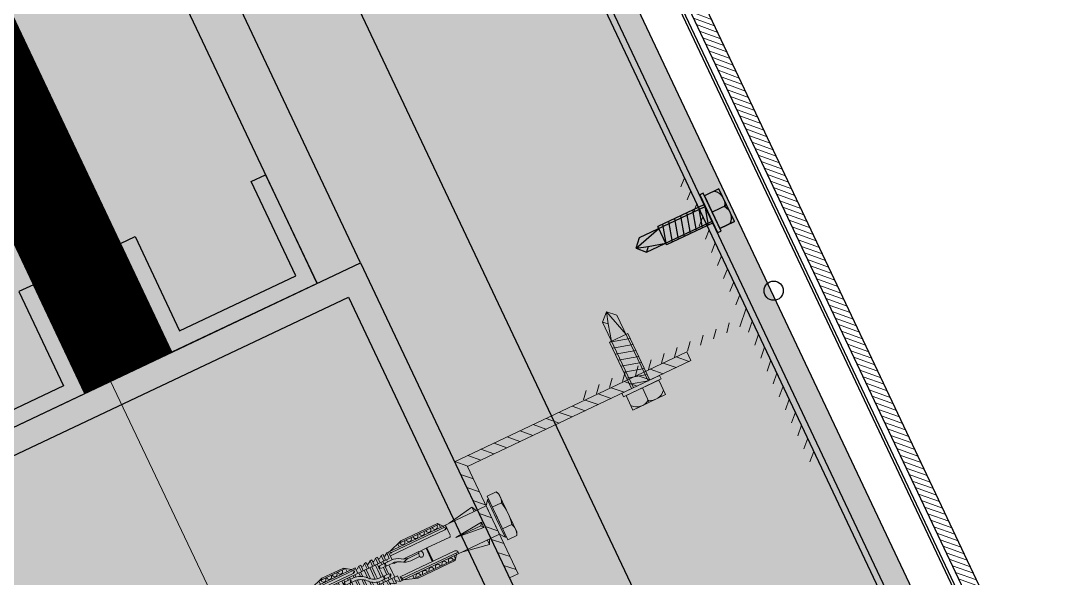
# Model space of a CAD drawing. Header units: metres. Extents: x 678805 to 1359287, y 2747329 to 5497370.
# Drawn here: x 679666.1059 to 679666.4306, y 2748567.9583 to 2748568.1318 of the extents above; entities that cross this region are included whole.
import ezdxf

# ---------------------------------------------------------------- set-up
doc = ezdxf.new("R2010")
doc.units = ezdxf.units.M
for name, color, linetype in [('00_XREF_MON_HSC_PAVEMENT', 7, 'Continuous'), ('00_XREF_TWQ_BUILDINGS', 7, 'Continuous'), ('XREF_MON_BUILDINGS$0$00-Modulos DEFINIDOS', 7, 'Continuous'), ('XREF_MON_BUILDINGS$0$00-Modulos ROOFS', 2, 'Continuous'), ('XREF_MON_BUILDINGS$0$02-L-01_Structure', 2, 'Continuous'), ('XREF_MON_BUILDINGS$0$02-L-01_Structure t2', 7, 'Continuous'), ('XREF_MON_BUILDINGS$0$02-L-01_Struture aux', 4, 'Continuous'), ('XREF_MON_BUILDINGS$0$02-L-Insulation', 252, 'Continuous'), ('XREF_MON_BUILDINGS$0$02-L-INT Panel', 5, 'Continuous'), ('XREF_MON_BUILDINGS$0$02-L-panel', 5, 'Continuous')]:
    doc.layers.add(name, color=color, linetype=linetype)
doc.layers.add('XREF_MON_BUILDINGS$0$0-WIPEOUTS', color=7, linetype='Continuous', true_color=0xffffff)
doc.layers.add('XREF_MON_BUILDINGS$0$00-AUX STRUCTURE', color=3, linetype='Continuous', plot=False)
for name, color, linetype, lineweight in [('XREF_MON_BUILDINGS$0$02-H-251', 251, 'Continuous', 0), ('XREF_MON_BUILDINGS$0$02-H-254', 254, 'Continuous', 0), ('XREF_MON_BUILDINGS$0$02-L-01_Structure L', 7, 'Continuous', 5), ('XREF_MON_BUILDINGS$0$02-L-01_Structure T', 8, 'Continuous', 5)]:
    doc.layers.add(name, color=color, linetype=linetype, lineweight=lineweight)
doc.layers.add('XREF_MON_BUILDINGS$0$02-KH-01 Water_Toilets', color=7, linetype='Continuous', lineweight=30, true_color=0x3877ff)
doc.layers.add('XREF_MON_HSC_PAVEMENT$0$02-L-Joints-Paviment_07_Precast Concrete Blocks 60X40', color=7, linetype='Continuous', lineweight=5, true_color=0x999999)
doc.layers.get('XREF_MON_BUILDINGS$0$02-KH-01 Water_Toilets').off()
doc.linetypes.add('XREF_MON_BUILDINGS$0$BATTING', pattern='A,0.0001,-0.1,[134,ltypeshp.shx,S=0.1,R=0,X=-0.1,Y=0],-0.2,[134,ltypeshp.shx,S=0.1,R=180,X=0.1,Y=0],-0.1', length=0.4001)

# ---------------------------------------------------------------- blocks, each defined once
blk = doc.blocks.new('XREF_MON_BUILDINGS$0$modulo kiosco')
at = {"layer": 'XREF_MON_BUILDINGS$0$0-WIPEOUTS', "true_color": 0xfcfcfc}
h = blk.add_hatch(color=7, dxfattribs=at)
h.dxf.hatch_style = 1
h.paths.add_polyline_path([(119.6986085139215, -61.62058441969566), (119.6986085125245, -56.82058442011476), (124.4986085132696, -56.82058442058042), (124.4986085123383, -61.62058442132547)])
at = {"layer": 'XREF_MON_BUILDINGS$0$00-Modulos ROOFS', "lineweight": 0}
blk.add_lwpolyline([(119.6986085139215, -61.62058441969566), (119.6986085125245, -56.82058442011476), (124.4986085132696, -56.82058442058042), (124.4986085123383, -61.62058442132547)], close=True, dxfattribs=at)
at = {"layer": 'XREF_MON_BUILDINGS$0$00-Modulos ROOFS'}
blk.add_lwpolyline([(124.4986085137352, -57.12058442062698), (124.4986085132696, -56.82058442058042), (124.1986085125245, -56.82058442151174), (119.9986085128039, -56.82058442034759), (119.6986085125245, -56.82058442011476), (119.6986085125245, -57.12058442085981), (119.6986085134558, -61.32058442058042), (119.6986085139215, -61.62058441969566), (119.9986085128039, -61.62058442062698), (124.1986085125245, -61.62058442109264), (124.4986085123383, -61.62058442132547), (124.4986085128039, -61.32058442081325)], close=True, dxfattribs=at)
blk = doc.blocks.new('XREF_MON_BUILDINGS$0$PILAR STRUCTURE')
at = {"layer": 'XREF_MON_BUILDINGS$0$02-L-01_Structure', "linetype": 'Continuous'}
h = blk.add_hatch(dxfattribs=at)
h.set_pattern_fill('ANGLE', color=252)
h.set_pattern_definition([(0, (-144.6596111481284, 18.56842418532225), (0, 6.985), [5.08, -1.905]), (90, (-144.6596111481284, 18.56842418532225), (-6.985, 4.277078946022131e-16), [5.08, -1.905])])
h.paths.add_polyline_path([(-0.0800000000000125, -0.08000000000000185), (0.07999999999998408, -0.08000000000000185), (0.07999999999998408, 0.0799999999999983), (-0.0800000000000125, 0.0799999999999983)])
h.paths.add_polyline_path([(-0.07200000000000273, -0.07200000000000273), (0.0719999999999743, -0.07200000000000273), (0.0719999999999743, 0.07199999999999918), (-0.07200000000000273, 0.07199999999999918)], flags=16)
h = blk.add_hatch(color=252, dxfattribs=at)
h.dxf.hatch_style = 1
h.paths.add_polyline_path([(-0.07200000000000273, -0.07200000000000273), (0.0719999999999743, -0.07200000000000273), (0.0719999999999743, 0.07199999999999918), (-0.07200000000000273, 0.07199999999999918)], flags=16)
h.paths.add_polyline_path([(-0.0800000000000125, -0.08000000000000185), (0.07999999999998408, -0.08000000000000185), (0.07999999999998408, 0.0799999999999983), (-0.0800000000000125, 0.0799999999999983)])
for points in [[(-0.0800000000000125, -0.08000000000000185), (0.07999999999998408, -0.08000000000000185), (0.07999999999998408, 0.0799999999999983), (-0.0800000000000125, 0.0799999999999983)], [(-0.07200000000000273, -0.07200000000000273), (0.0719999999999743, -0.07200000000000273), (0.0719999999999743, 0.07199999999999918), (-0.07200000000000273, 0.07199999999999918)]]:
    blk.add_lwpolyline(points, close=True, dxfattribs=at)
blk = doc.blocks.new('XREF_MON_BUILDINGS$0$ULMA_Escuadra40x80_Seccion')
at = {"layer": 'XREF_MON_BUILDINGS$0$02-H-251', "ltscale": 125}
h = blk.add_hatch(dxfattribs=at)
h.set_pattern_fill('ANSI31', color=256, scale=0.001, angle=360, style=0)
h.set_pattern_definition([(45, (0, 0), (-0.002245064030267288, 0.002245064030267289), [])])
h.paths.add_polyline_path([(0, 0.0799999999994725), (0.002999999989697244, 0.0799999999994725), (0.002999999989697244, 0.002999999999701686), (0.03999999999359716, 0.002999999999701686), (0.03999999999359716, 0), (0, 0)])
at = {"layer": 'XREF_MON_BUILDINGS$0$02-L-01_Structure L', "linetype": 'Continuous'}
blk.add_lwpolyline([(0, 0.0799999999994725), (0.002999999989697244, 0.0799999999994725), (0.002999999989697244, 0.002999999999701686), (0.03999999999359716, 0.002999999999701686), (0.03999999999359716, 0), (0, 0)], close=True, dxfattribs=at)
blk = doc.blocks.new('XREF_MON_BUILDINGS$0$ULMA_Autotaladrante')
at = {"layer": 'XREF_MON_BUILDINGS$0$02-L-01_Structure T', "color": 252}
for p, q in [((0.006200000001172157, 0.005629165124673818), (0.001200000000153523, 0.005629165124673818)), ((-0.02500000000509317, 2.273736754432321e-13), (-0.02263469026956955, 0.00250000000005457)), ((-0.02500000000509317, 2.273736754432321e-13), (-0.01600000000325963, 0.00250000000005457)), ((-0.02500000000509317, 2.273736754432321e-13), (-0.02263469026956955, -0.002499999999599822)), ((-0.02500000000509317, 2.273736754432321e-13), (-0.02139930772136722, -0.001093663805477263)), ((-0.02263469026956955, 0.00250000000005457), (0, 0.00250000000005457)), ((0, 0.003150000000232467), (-0.01600000000325963, 0.003150000000232467)), ((-0.01600000000325963, -0.003149999999777719), (-0.01600000000325963, 0.003150000000232467)), ((-0.01600000000325963, -0.003149999999777719), (-0.01434631468237058, 0.003150000000232467)), ((-0.01393224676803584, -0.003149999999777719), (-0.01227856144714679, 0.003150000000232467)), ((-0.0118644935323573, -0.003149999999777719), (-0.01021080821146825, 0.003150000000232467)), ((-0.00979674029713351, -0.003149999999777719), (-0.008143054976244457, 0.003150000000232467)), ((-0.00772898706190972, -0.003149999999777719), (-0.006075301741020667, 0.003150000000232467)), ((-0.005661233826231182, -0.003149999999777719), (-0.004007548505342129, 0.003150000000232467)), ((-0.003593480591007392, -0.003149999999777719), (-0.001939795270118339, 0.003150000000232467)), ((-0.001525727355783602, -0.003149999999777719), (0, 0.002662522019363678)), ((0.006200000001172157, 2.273736754432321e-13), (0.001200000000153523, 2.273736754432321e-13)), ((-0.02139930772136722, -0.001093663805477263), (-0.02263469026956955, -0.002499999999599822)), ((-0.02263469026956955, -0.002499999999599822), (0, -0.002499999999599822)), ((-0.02139930772136722, -0.001093663805477263), (-0.01600000000325963, -0.002499999999599822)), ((0, -0.003149999999777719), (-0.01600000000325963, -0.003149999999777719)), ((0.006200000001172157, -0.005629165124219071), (0.001200000000153523, -0.005629165124219071))]:
    blk.add_line(p, q, dxfattribs=at)
for points in [[(0.001200000000153523, 0.006499999999959982), (0, 0.006499999999959982), (0, -0.006499999999732609), (0.001200000000153523, -0.006499999999732609)], [(0.006200000001172157, 0.005629165124673818), (0.001200000000153523, 0.005629165124673818), (0.001200000000153523, -0.005629165124219071), (0.006200000001172157, -0.005629165124219071)]]:
    blk.add_lwpolyline(points, close=True, dxfattribs=at)
for centre, start, end in [((0.001986085791031655, 0.002367525475847287), 325.8171883654993, 50.71596115511253), ((0.001986085791031655, -0.002366719792689764), 309.2667341381091, 34.16957033823044)]:
    blk.add_arc(centre, 0.004213914210367771, start, end, dxfattribs=at)
blk = doc.blocks.new('XREF_MON_BUILDINGS$0$ULMA_Anclaje fijacion a forjado y a cerramiento base')
at = {"layer": 'XREF_MON_BUILDINGS$0$02-L-01_Structure T', "linetype": 'Continuous'}
for p, q in [((0.001999999680265319, 0.007505513633077499), (0.0059194662826485, 0.007505513633077499)), ((0.001999999680265319, -0.007505513666728802), (0.001999999680265319, 0.007505513633077499)), ((0.006499999683001079, 0.00650000033328979), (0.0059194662826485, 0.007505513633077499)), ((0.006499999683001079, -0.006499999667084921), (0.006499999683001079, 0.00650000033328979)), ((-0.09499999996478437, 0.004900000054021802), (-0.09799999996903352, 0.001900000053865369)), ((-0.09500000016123522, 0.003800290978233534), (-0.09800000016548438, 0.001649701530368475)), ((-0.05639999997220002, 0.004900000040834129), (-0.09499999997206032, 0.004900000040834129)), ((-0.09500000016123522, 0.003800290978233534), (-0.09500000016123522, 0.004899999999906868)), ((-0.07949999999982538, 0.003800290978233534), (-0.09500000016123522, 0.003800290978233534)), ((-0.07921132486808347, 0.003735412722562614), (-0.07949999999982538, 0.003800290978233534)), ((-0.07899999999790452, 0.003446737587637472), (-0.07921132486808347, 0.003735412722562614)), ((-0.07921132486808347, 0.003158062453167076), (-0.07899999999790452, 0.003446737587637472)), ((-0.07599999997182749, 0.003600000040933082), (-0.07599999997182749, 0.004900000040834129)), ((-0.05799999996816041, 0.003600000054120756), (-0.07597979684214806, 0.003600000054120756)), ((-0.07549999996990664, 0.004900000054021802), (-0.06990192376542836, 0.006400000053872645)), ((-0.07549999996990664, 0.004266025754077418), (-0.07549999996990664, 0.004900000054021802)), ((-0.05702020314492984, 0.004400000053919939), (-0.07499999996798579, 0.004400000053919939)), ((-0.05990525586821605, 0.006000000053973054), (-0.07139474408904789, 0.006000000053973054)), ((-0.07139474408904789, 0.006000000053973054), (-0.07139474408904789, 0.004900000054021802)), ((-0.07139474408904789, 0.006000000053973054), (-0.07139474408904789, 0.004900000054021802)), ((-0.0605980761902174, 0.006400000053872645), (-0.06990192376542836, 0.006400000053872645)), ((-0.06990192376542836, 0.006400000053872645), (-0.06990192376542836, 0.006000000053973054)), ((-0.0605980761902174, 0.006400000053872645), (-0.0605980761902174, 0.006000000053973054)), ((-0.06059807618294144, 0.006400000053872645), (-0.05799999996816041, 0.004900000054021802)), ((-0.05990525586821605, 0.006000000053973054), (-0.05990525586821605, 0.004900000054021802)), ((-0.05799999999726424, 0.004899999999906868), (-0.05799999999726424, 0.004399999999805004)), ((-0.0569999999643187, 0.004600000053869735), (-0.0569999999643187, 0.004900000054021802)), ((-0.05639999997220002, 0.003000000040628947), (-0.05639999997220002, 0.004900000040834129)), ((-0.05479999996896368, 0.004900000040834129), (-0.05594999997265404, 0.004236047240738117)), ((-0.0539999999673455, 0.004900000040834129), (-0.05479999996896368, 0.004900000040834129)), ((-0.05479999996896368, 0.003000000040628947), (-0.05479999996896368, 0.004900000040834129)), ((-0.0539999999673455, 0.003000000040628947), (-0.0539999999673455, 0.004900000040834129)), ((-0.05239999997138511, 0.004900000040834129), (-0.05354999996779952, 0.004236047240738117)), ((-0.05239999997138511, 0.003000000040628947), (-0.05239999997138511, 0.004900000040834129)), ((-0.05159999996976694, 0.004900000040834129), (-0.05239999997138511, 0.004900000040834129)), ((-0.05159999996976694, 0.003000000040628947), (-0.05159999996976694, 0.004900000040834129)), ((-0.04999999997380655, 0.004900000040834129), (-0.05114999997022096, 0.004236047240738117)), ((-0.04919999997218838, 0.004900000040834129), (-0.04999999997380655, 0.004900000040834129)), ((-0.04999999997380655, 0.003000000040628947), (-0.04999999997380655, 0.004900000040834129)), ((-0.04919999997218838, 0.003000000040628947), (-0.04919999997218838, 0.004900000040834129)), ((-0.04759999996895203, 0.004900000040834129), (-0.0487499999726424, 0.004236047240738117)), ((-0.04759999996895203, 0.003000000040628947), (-0.04759999996895203, 0.004900000040834129)), ((-0.04679999996733386, 0.004900000040834129), (-0.04759999996895203, 0.004900000040834129)), ((-0.04679999996733386, 0.003000000040628947), (-0.04679999996733386, 0.004900000040834129)), ((-0.04519999997137347, 0.004900000040834129), (-0.04634999996778788, 0.004236047240738117)), ((-0.0443999999697553, 0.004900000040834129), (-0.04519999997137347, 0.004900000040834129)), ((-0.04519999997137347, 0.003000000040628947), (-0.04519999997137347, 0.004900000040834129)), ((-0.0443999999697553, 0.003000000040628947), (-0.0443999999697553, 0.004900000040834129)), ((-0.04279999997379491, 0.004900000040834129), (-0.04394999997020932, 0.004236047240738117)), ((2.91038304567337e-11, 0.004900000054021802), (-0.04279999996651895, 0.004900000054021802)), ((-0.04279999997379491, 0.003000000040628947), (-0.04279999997379491, 0.004900000040834129)), ((-0.04199999996490078, 0.004900000054021802), (-0.04199999996490078, 0.002243997654204577)), ((-0.01849999996920815, 0.003600000054120756), (-0.04197979586751899, 0.003600000054120756)), ((-0.04149999997025589, 0.004900000054021802), (-0.03590192376577761, 0.006400000053872645)), ((-0.04149999997025589, 0.004266025478955271), (-0.04149999997025589, 0.004900000054021802)), ((-0.017520182816952, 0.004400000053919939), (-0.04099999996833503, 0.004400000053919939)), ((-0.01959999997052364, 0.006000000053973054), (-0.03739474408939714, 0.006000000053973054)), ((-0.03739474408939714, 0.006000000053973054), (-0.03739474408939714, 0.004900000054021802)), ((-0.01999999996769475, 0.006400000053872645), (-0.03590192376577761, 0.006400000053872645)), ((-0.03590192376577761, 0.006400000053872645), (-0.03590192376577761, 0.006000000053973054)), ((-0.01999999996769475, 0.006400000053872645), (-0.01999999996769475, 0.006000000053973054)), ((-0.01849999996920815, 0.004900000054021802), (-0.01999999996769475, 0.006400000053872645)), ((-0.01959999997052364, 0.004900000054021802), (-0.01959999997052364, 0.006000000053973054)), ((-0.01849999996920815, 0.004900000054021802), (-0.01849999996920815, 0.004400000053919939)), ((-0.01749999996536644, 0.004900000054021802), (-0.01749999996536644, 0.001469047654154565)), ((-0.005200000319746323, 0.006399999982932059), (-0.01587305490102153, 0.004899999983081216)), ((-0.005199999970500357, 0.004900000054021802), (-0.005199999970500357, 0.006400000053872645)), ((-0.005199999970500357, 0.006400000053872645), (-0.004333974560722709, 0.004900000054021802)), ((0.001500000034866389, 0.006400000053872645), (2.91038304567337e-11, 0.004900000054021802)), ((2.91038304567337e-11, 5.411493475548923e-11), (2.91038304567337e-11, 0.004900000054021802)), ((0.002000000029511284, 0.006400000053872645), (0.001500000034866389, 0.006400000053872645)), ((0.001500000034866389, 5.411493475548923e-11), (0.001500000034866389, 0.006400000053872645)), ((0.002000000029511284, 5.411493475548923e-11), (0.002000000029511284, 0.006400000053872645)), ((0.001999999680265319, 0.003752758733298833), (0.0059194662826485, 0.003752758733298833)), ((-0.09800000016548438, 0.0009425947491763509), (-0.09500000016123522, 0.00309318419704141)), ((-0.09799999996903352, 5.411493475548923e-11), (-0.09799999996903352, 0.001900000053865369)), ((-0.09799999999813735, 0), (-0.09799999999813735, -0.001900000000205182)), ((-0.09500000000116415, 0.001212165931974596), (-0.09598054861999117, 0.0003815084141933767)), ((-0.07950095342675922, 0.00309318419704141), (-0.09500000000116415, 0.00309318419704141)), ((-0.09500000016123522, 0.001212165931974596), (-0.09500000016123522, 0.00309318419704141)), ((-0.08050000000366708, 0.001212165931974596), (-0.09500000000116415, 0.001212165931974596)), ((-0.08050000031653326, 0.0007878340506977111), (-0.08050000031653326, 0.001212165915148944)), ((-0.07949999999982538, 0.00309318419704141), (-0.07921132486808347, 0.003158062453167076)), ((-0.07238871805748204, 0.0005000000005566108), (-0.07750000029773219, 0.0005000000005566108)), ((-0.07238871783920331, 0.0005000000005566108), (-0.07749997821520083, 0.0005000000005566108)), ((-0.04279999997379491, 0.003000000040628947), (-0.07679999997344567, 0.003000000040628947)), ((-0.07679999997344567, 0.0004999963407499308), (-0.07679999997344567, 0.003000000040628947)), ((-0.07519999997020932, 0.0004999878656235524), (-0.07519999997020932, 0.003000000040628947)), ((-0.07439999996859115, 0.000499983615554811), (-0.07439999996859115, 0.003000000040628947)), ((-0.07279999997263076, 0.0004999751408831798), (-0.07279999997263076, 0.003000000040628947)), ((-0.07199999997101258, 0.0004999709158255428), (-0.07199999997101258, 0.003000000040628947)), ((-0.07039999996777624, 0.0007838919409550726), (-0.07039999996777624, 0.003000000040628947)), ((-0.07039999996777624, 0.0002553429039835464), (-0.07039999996777624, 0.0007838919541427458)), ((-0.06959999997343402, 0.003000000040628947), (-0.06959999997343402, -3.774075094042928e-05)), ((-0.06799999997019768, 0.001888627379230456), (-0.06799999997019768, 0.003000000054271368)), ((-0.06799999997019768, 0.0008294746289720933), (-0.06799999997019768, 0.001888627379230456)), ((-0.06799999997019768, 4.092726157978177e-11), (-0.06799999997019768, 0.0008294746157844202)), ((-0.06799999997019768, 4.092726157978177e-11), (-0.06799999997019768, -0.0007950077156237967)), ((-0.0671999999685795, 0.002098475703860458), (-0.0671999999685795, 0.003000000054271368)), ((-0.0671999999685795, 0.001074557454103342), (-0.0671999999685795, 0.002098475703860458)), ((-0.0671999999685795, 4.092726157978177e-11), (-0.0671999999685795, 0.001074557440915669)), ((-0.0671999999685795, 4.092726157978177e-11), (-0.0671999999685795, -0.001052696669376019)), ((-0.06559999996534316, 0.002250000054118573), (-0.06559999996534316, 0.003000000054271368)), ((-0.06559999996534316, 0.001250000053914846), (-0.06559999996534316, 0.002250000054118573)), ((-0.06559999997261912, 4.092726157978177e-11), (-0.06559999997261912, 0.001250000040727173)), ((-0.06559999997261912, 4.092726157978177e-11), (-0.06559999997261912, -0.001249999959327397)), ((-0.06479999997100094, 0.002250000054118573), (-0.06479999997100094, 0.003000000054271368)), ((-0.06479999997100094, 0.001250000053914846), (-0.06479999997100094, 0.002250000054118573)), ((-0.06479999997100094, 4.092726157978177e-11), (-0.06479999997100094, 0.001250000040727173)), ((-0.06479999997100094, 4.092726157978177e-11), (-0.06479999997100094, -0.001249999959327397)), ((-0.0631999999677646, 0.002250000054118573), (-0.0631999999677646, 0.003000000054271368)), ((-0.0631999999677646, 0.001250000053914846), (-0.0631999999677646, 0.002250000054118573)), ((-0.0631999999677646, 4.092726157978177e-11), (-0.0631999999677646, 0.001250000040727173)), ((-0.0631999999677646, 4.092726157978177e-11), (-0.0631999999677646, -0.001249999959327397)), ((-0.05863006513391156, 0.002250000000458385), (-0.06250000033469405, 0.002250000000458385)), ((-0.05863006513391156, 0.001250000000254659), (-0.06249989908974385, 0.001250000000254659)), ((-0.06239999996614642, 0.002250000054118573), (-0.06239999996614642, 0.003000000054271368)), ((-0.06239999997342238, 4.092726157978177e-11), (-0.06239999997342238, 0.001250000040727173)), ((-0.06239999997342238, 4.092726157978177e-11), (-0.06239999997342238, -0.001249999959327397)), ((-0.06079999997018604, 0.002250000054118573), (-0.06079999997018604, 0.003000000054271368)), ((-0.06079999997018604, 4.092726157978177e-11), (-0.06079999997018604, 0.001250000040727173)), ((-0.06079999997018604, 4.092726157978177e-11), (-0.06079999997018604, -0.001249999959327397)), ((-0.05999999996856786, 0.002250000054118573), (-0.05999999996856786, 0.003000000054271368)), ((-0.05999999996856786, 4.092726157978177e-11), (-0.05999999996856786, 0.001250000040727173)), ((-0.05999999996856786, 4.092726157978177e-11), (-0.05999999996856786, -0.002999999959229172)), ((-0.05839999996533152, 0.002246470569389203), (-0.05839999996533152, 0.003000000054271368)), ((-0.05839999997260747, 4.092726157978177e-11), (-0.05839999997260747, 0.001245927241143363)), ((-0.05839999997260747, 4.092726157978177e-11), (-0.05839999997260747, -0.002999999959229172)), ((-0.0575999999709893, 0.002178927737077174), (-0.0575999999709893, 0.003000000054271368)), ((-0.0575999999709893, -0.002999999959229172), (-0.0575999999709893, 0.001167863121281698)), ((-0.05599999996775296, 0.001773728350144665), (-0.05599999996775296, 0.003000000054271368)), ((-0.05599999996775296, 4.092726157978177e-11), (-0.05599999996775296, 0.0006941365782040521)), ((-0.05599999996775296, 4.092726157978177e-11), (-0.05599999996775296, -0.002999999959229172)), ((-0.05519999996613478, 0.001419681868355838), (-0.05519999996613478, 0.003000000054271368)), ((-0.05519999997341074, 0.0002712911496018933), (-0.05519999997341074, -0.002999999959229172)), ((-0.05359999997017439, 0.0003147642983094556), (-0.05359999997017439, 0.003000000040628947)), ((-0.05279999996855622, 4.092726157978177e-11), (-0.05279999996855622, 0.003000000040628947)), ((-0.05279999996855622, 4.092726157978177e-11), (-0.05279999996855622, -0.0002712910677473701)), ((-0.05119999997259583, 4.092726157978177e-11), (-0.05119999997259583, 0.003000000040628947)), ((-0.05119999997259583, 4.092726157978177e-11), (-0.05119999997259583, -0.0009957987340385444)), ((-0.05039999997097766, 4.092726157978177e-11), (-0.05039999997097766, 0.003000000040628947)), ((-0.05039999997097766, 4.092726157978177e-11), (-0.05039999997097766, -0.001172616259282222)), ((-0.04879999996774131, 0.002250000054118573), (-0.04879999996774131, 0.003000000054271368)), ((-0.04879999996774131, 0.001250000053914846), (-0.04879999996774131, 0.00262500005419497)), ((-0.04879999996774131, 4.092726157978177e-11), (-0.04879999996774131, 0.001250000040727173)), ((-0.04879999996774131, 4.092726157978177e-11), (-0.04879999996774131, -0.001249999959327397)), ((-0.0479999999733991, 4.092726157978177e-11), (-0.0479999999733991, 0.003000000040628947)), ((-0.0479999999733991, 4.092726157978177e-11), (-0.0479999999733991, -0.001249999959327397)), ((-0.04238871808775002, 0.002249999982723239), (-0.04750000033527613, 0.002249999982723239)), ((-0.04238871799316257, 0.001249999982974259), (-0.04749997836916009, 0.001249999982974259)), ((-0.04639999997016275, 0.002250000054118573), (-0.04639999997016275, 0.003000000054271368)), ((-0.04639999997016275, 4.092726157978177e-11), (-0.04639999997016275, 0.001250000040727173)), ((-0.04639999997016275, 4.092726157978177e-11), (-0.04639999997016275, -0.001249999959327397)), ((-0.04559999996854458, 0.002250000054118573), (-0.04559999996854458, 0.003000000054271368)), ((-0.04559999996854458, 4.092726157978177e-11), (-0.04559999996854458, 0.001250000040727173)), ((-0.04559999996854458, 4.092726157978177e-11), (-0.04559999996854458, -0.001249999959327397)), ((-0.04399999996530823, 0.002250000054118573), (-0.04399999996530823, 0.003000000054271368)), ((-0.04399999996530823, 0.002250000054118573), (-0.04399999996530823, 0.003000000054271368)), ((-0.04399999997258419, 4.092726157978177e-11), (-0.04399999997258419, 0.001250000040727173)), ((-0.04399999997258419, 4.092726157978177e-11), (-0.04399999997258419, 0.001250000040727173)), ((-0.04399999997258419, 4.092726157978177e-11), (-0.04399999997258419, -0.001249999959327397)), ((-0.04399999997258419, 4.092726157978177e-11), (-0.04399999997258419, -0.002999999959229172)), ((-0.04199999996490078, 0.001243073279056262), (-0.04199999996490078, 0.0009690476540527015)), ((-0.04049836142075947, 0.0009690476540527015), (-0.04197979586751899, 0.0009690476540527015)), ((-0.03124687392119085, 0.0009690476540527015), (-0.03803526836418314, 0.0009690476540527015)), ((-0.03186602826463059, 0.0004999956327083055), (-0.03561142804392148, 0.0005000794471925474)), ((-0.03561128240835387, 0.0005000000001018634), (-0.03186602558707818, 0.0005000000001018634)), ((-0.02819999996427214, 0.0009690476540527015), (-0.03075312601140467, 0.0009690476540527015)), ((-0.02819999996427214, 0.0009690476540527015), (-0.02799999996932456, 0.0007690476541029057)), ((-0.02819999996427214, 0.0009690476540527015), (-0.02819999996427214, -0.003599999945890886)), ((-0.02779999996710103, 0.0009690476540527015), (-0.02799999996932456, 0.0007690476541029057)), ((-0.02799999996932456, 0.0007690476541029057), (-0.02799999996932456, -0.003599999945890886)), ((-0.02779999996710103, 0.0009690476540527015), (-0.02779999996710103, -0.003599999945890886)), ((-0.01799999996728729, 0.0009690476540527015), (-0.02779999996710103, 0.0009690476540527015)), ((-0.004333974917244632, 0.000915883743800805), (-0.01587305490102153, -1.682565198279917e-11)), ((-0.01587305455177557, 5.411493475548923e-11), (-0.005199999970500357, 5.411493475548923e-11)), ((-0.004333974560722709, 0.0009158838147413917), (-0.005199999970500357, 5.411493475548923e-11)), ((-0.004333974560722709, -0.0009158837065115222), (-0.005199999970500357, 5.411493475548923e-11)), ((-0.004333974560722709, -0.0009158837065115222), (-0.004333974560722709, 0.0009158838147413917)), ((0, 0), (0, -0.004899999999906868)), ((0.001499999998486601, 0), (0.001499999998486601, -0.006400000000212458)), ((0.002000000000407454, 0), (0.002000000000407454, -0.006400000000212458)), ((-0.09799999999813735, -0.0009425947491763509), (-0.09500000000116415, -0.003093184197496157)), ((-0.09500000000116415, -0.003800290978688281), (-0.09799999999813735, -0.001649701530368475)), ((-0.09500000000116415, -0.004899999999906868), (-0.09799999999813735, -0.001900000000205182)), ((-0.09500000000116415, -0.001212165932429343), (-0.09598054861999117, -0.0003815084141933767)), ((-0.09499999997206032, -0.001212165891502082), (-0.09499999997206032, -0.003093184156568896)), ((-0.08249999999679858, -0.001212165932429343), (-0.09500000000116415, -0.001212165932429343)), ((-0.07950095342675922, -0.003093184197496157), (-0.09500000000116415, -0.003093184197496157)), ((-0.07921132486808347, -0.003158062453621824), (-0.07949999999982538, -0.003093184197496157)), ((-0.07899999999790452, -0.003446737588092219), (-0.07921132486808347, -0.003158062453621824)), ((-0.07238871791923884, -0.0005000000001018634), (-0.07750000016676495, -0.0005000000001018634)), ((-0.07238871795561863, -0.0004999999991923687), (-0.07749997833161615, -0.0004999999991923687)), ((-0.07679999997344567, -0.0004999999591746018), (-0.07679999997344567, -0.002999999959229172)), ((-0.04279999998107087, -0.003000000000156433), (-0.07679999998072162, -0.003000000000156433)), ((-0.07519999997020932, -0.0004999999591746018), (-0.07519999997020932, -0.002999999959229172)), ((-0.07439999996859115, -0.0004999999591746018), (-0.07439999996859115, -0.002999999959229172)), ((-0.07279999997263076, -0.0004999999591746018), (-0.07279999997263076, -0.002999999959229172)), ((-0.07199999997101258, -0.0004999999591746018), (-0.07199999997101258, -0.002999999959229172)), ((-0.07039999996777624, -0.0008117044189930311), (-0.07039999996777624, -0.002999999959229172)), ((-0.06960000032267999, -0.001128624259763455), (-0.06960000032267999, -0.003000000016982085)), ((-0.06799999997019768, -0.001859274363141594), (-0.06799999997019768, -0.002999999946041498)), ((-0.0671999999685795, -0.002079642608805443), (-0.0671999999685795, -0.002999999946041498)), ((-0.06049997165246168, -0.001250034919394238), (-0.06561142800637754, -0.001249920534974081)), ((-0.0656112825818127, -0.002249999999548891), (-0.06049998287926428, -0.002249999999548891)), ((-0.06559999996534316, -0.002249999945888703), (-0.06559999996534316, -0.002999999946041498)), ((-0.06479999997100094, -0.002249999945888703), (-0.06479999997100094, -0.002999999946041498)), ((-0.0631999999677646, -0.002249999945888703), (-0.0631999999677646, -0.002999999946041498)), ((-0.06239999996614642, -0.002249999945888703), (-0.06239999996614642, -0.002999999946041498)), ((-0.06079999997018604, -0.002249999945888703), (-0.06079999997018604, -0.002999999946041498)), ((-0.05639999997947598, -0.003000000000156433), (-0.05639999997947598, -0.004899999999906868)), ((-0.05479999998351559, -0.003000000000156433), (-0.05479999998351559, -0.004899999999906868)), ((-0.05399999998189742, -0.003000000000156433), (-0.05399999998189742, -0.004899999999906868)), ((-0.05359999997017439, -0.0009432666124666866), (-0.05359999997017439, -0.002999999959229172)), ((-0.05279999996855622, -0.001419681760580715), (-0.05279999996855622, -0.002999999946041498)), ((-0.05239999997138511, -0.002999999979692802), (-0.05239999997138511, -0.004899999979897984)), ((-0.05159999996976694, -0.002999999979692802), (-0.05159999996976694, -0.004899999979897984)), ((-0.05119999996531988, -0.002030796920735156), (-0.05119999996531988, -0.002999999946041498)), ((-0.05039999997097766, -0.002183035096095409), (-0.05039999997097766, -0.002999999946041498)), ((-0.04999999997380655, -0.002999999979692802), (-0.04999999997380655, -0.004899999979897984)), ((-0.04550000053859549, -0.001249999999799911), (-0.04936993554292712, -0.001249999999799911)), ((-0.04550000033486867, -0.002249999999548891), (-0.04936993554292712, -0.002249999999548891)), ((-0.04919999997218838, -0.002999999979692802), (-0.04919999997218838, -0.004899999979897984)), ((-0.04879999996774131, -0.002249999945888703), (-0.04879999996774131, -0.002999999946041498)), ((-0.04799999996612314, -0.002249999945888703), (-0.04799999996612314, -0.002999999946041498)), ((-0.04759999996895203, -0.002999999959229172), (-0.04759999996895203, -0.004899999959434354)), ((-0.04679999996733386, -0.002999999959229172), (-0.04679999996733386, -0.004899999959434354)), ((-0.04639999997016275, -0.002249999945888703), (-0.04639999997016275, -0.002999999946041498)), ((-0.04559999996854458, -0.002249999945888703), (-0.04559999996854458, -0.002999999946041498)), ((-0.04519999997137347, -0.002999999959229172), (-0.04519999997137347, -0.004899999959434354)), ((-0.0443999999697553, -0.002999999959229172), (-0.0443999999697553, -0.004899999959434354)), ((-0.04399999996530823, -0.002249999945888703), (-0.04399999996530823, -0.002999999946041498)), ((-0.04279999997379491, -0.002999999959229172), (-0.04279999997379491, -0.004899999959434354)), ((-0.0318660280900076, -0.0004999956499887048), (-0.0356114278692985, -0.0005000794649276941)), ((-0.03561128252476919, -0.0004999999991923687), (-0.03186602571076946, -0.0004999999991923687)), ((-0.004333974917244632, -0.0009158837774521089), (-0.01587305490102153, -1.682565198279917e-11)), ((-0.09499999997206032, -0.003800290937761019), (-0.09499999997206032, -0.004899999959434354)), ((-0.07949999983975431, -0.003800290978688281), (-0.09500000000116415, -0.003800290978688281)), ((-0.05639999997947598, -0.004899999999906868), (-0.09499999997933628, -0.004899999999906868)), ((-0.07949999999982538, -0.003800290978688281), (-0.07921132486808347, -0.003735412722562614)), ((-0.07921132486808347, -0.003735412722562614), (-0.07899999999790452, -0.003446737588092219)), ((-0.07599999997910345, -0.003600000000005821), (-0.07599999997910345, -0.004899999999906868)), ((-0.05797979587805457, -0.003600000000005821), (-0.07597979685669998, -0.003600000000005821)), ((-0.07549999999901047, -0.004266025699962483), (-0.07549999999901047, -0.004899999999906868)), ((-0.07549999999901047, -0.004899999999906868), (-0.06990192380180815, -0.006400000000212458)), ((-0.05699999997887062, -0.004400000000259752), (-0.0749999999825377, -0.004400000000259752)), ((-0.07139474408904789, -0.004899999945791933), (-0.07139474408904789, -0.005999999945743184)), ((-0.07139474408904789, -0.004899999945791933), (-0.07139474408904789, -0.005999999945743184)), ((-0.05990525586821605, -0.005999999945743184), (-0.07139474408904789, -0.005999999945743184)), ((-0.06990192376542836, -0.005999999945743184), (-0.06990192376542836, -0.006399999946097523)), ((-0.0605980761902174, -0.006399999946097523), (-0.06990192376542836, -0.006399999946097523)), ((-0.0605980761902174, -0.006399999946097523), (-0.05799999996816041, -0.004899999945791933)), ((-0.0605980761902174, -0.005999999945743184), (-0.0605980761902174, -0.006399999946097523)), ((-0.05990525586821605, -0.004899999945791933), (-0.05990525586821605, -0.005999999945743184)), ((-0.05799999999726424, -0.004400000000259752), (-0.05799999999726424, -0.004899999999906868)), ((-0.05699999997887062, -0.004400000000259752), (-0.05699999997887062, -0.004899999999906868)), ((-0.05479999998351559, -0.004899999999906868), (-0.05594999997993, -0.004236047200265602)), ((-0.05399999998189742, -0.004899999999906868), (-0.05479999998351559, -0.004899999999906868)), ((-0.05239999997138511, -0.004899999979897984), (-0.05354999998235144, -0.004236047179801972)), ((-0.05159999996976694, -0.004899999979897984), (-0.05239999997138511, -0.004899999979897984)), ((-0.04999999997380655, -0.004899999979897984), (-0.05114999997022096, -0.004236047179801972)), ((-0.04919999997218838, -0.004899999979897984), (-0.04999999997380655, -0.004899999979897984)), ((-0.04759999996895203, -0.004899999959434354), (-0.0487499999726424, -0.004236047159338341)), ((-0.04679999996733386, -0.004899999959434354), (-0.04759999996895203, -0.004899999959434354)), ((-0.04519999997137347, -0.004899999959434354), (-0.04634999996778788, -0.004236047159338341)), ((-0.0443999999697553, -0.004899999959434354), (-0.04519999997137347, -0.004899999959434354)), ((-0.04279999998107087, -0.004899999999906868), (-0.04394999997748528, -0.004236047200265602)), ((2.91038304567337e-11, -0.004899999945791933), (-0.04279999996651895, -0.004899999945791933)), ((-0.0419999999794527, -0.003600000000005821), (-0.0419999999794527, -0.004899999999906868)), ((-0.01849999999831198, -0.003600000000005821), (-0.04197979589662282, -0.003600000000005821)), ((-0.04149999999935972, -0.004266025425295084), (-0.04149999999935972, -0.004899999999906868)), ((-0.04149999999935972, -0.004899999999906868), (-0.0359019238021574, -0.006400000000212458)), ((-0.01752018285333179, -0.004400000000259752), (-0.04099999999743886, -0.004400000000259752)), ((-0.03739474408939714, -0.004899999945791933), (-0.03739474408939714, -0.005999999945743184)), ((-0.01959999997052364, -0.005999999945743184), (-0.03739474408939714, -0.005999999945743184)), ((-0.03590192376577761, -0.005999999945743184), (-0.03590192376577761, -0.006399999946097523)), ((-0.01999999996769475, -0.006399999946097523), (-0.03590192376577761, -0.006399999946097523)), ((-0.01849999996920815, -0.004899999945791933), (-0.01999999996769475, -0.006399999946097523)), ((-0.01999999996769475, -0.005999999945743184), (-0.01999999996769475, -0.006399999946097523)), ((-0.01959999997052364, -0.004899999945791933), (-0.01959999997052364, -0.005999999945743184)), ((-0.01849999999831198, -0.004400000000259752), (-0.01849999999831198, -0.004899999999906868)), ((-0.01750000000174623, -0.004600000000209548), (-0.01750000000174623, -0.004899999999906868)), ((-0.005199999970500357, -0.006399999946097523), (-0.01587305455177557, -0.004899999945791933)), ((-0.005199999970500357, -0.004899999945791933), (-0.005199999970500357, -0.006399999946097523)), ((-0.005199999970500357, -0.006399999946097523), (-0.004333974560722709, -0.004899999945791933)), ((0.001499999998486601, -0.006400000000212458), (0, -0.004899999999906868)), ((0.002000000000407454, -0.006400000000212458), (0.001499999998486601, -0.006400000000212458)), ((0.001999999680265319, -0.003752755266759777), (0.0059194662826485, -0.003752755266759777)), ((0.001999999680265319, -0.007505513666728802), (0.0059194662826485, -0.007505513666728802)), ((0.006499999683001079, -0.006499999667084921), (0.0059194662826485, -0.007505512966872629))]:
    blk.add_line(p, q, dxfattribs=at)
for centre, radius, start, end in [((0.003177357582899276, 0.005629136232983001), 0.003322642399999999, 325.6168396574897, 34.38315982743712), ((-0.07502020407264354, 0.00340000005417096), 0.0009999999999999996, 90.00000125064498, 168.46304173404), ((-0.06949999996868428, 0.006000000053973054), 0.001, 179.9999995831184, 2.240738939747224e-06), ((-0.06709999996382976, 0.006000000053973054), 0.001, 179.9999995831184, 2.240738939747224e-06), ((-0.0646999999662512, 0.006000000053973054), 0.001, 179.9999995831184, 2.240738939747224e-06), ((-0.06229999996867264, 0.006000000053973054), 0.001, 179.9999995831184, 2.240738939747224e-06), ((-0.05799999996816041, 0.004600000053869735), 0.001, 269.9999983324734, 2.657620602956009e-06), ((-0.0560999999725027, 0.004495854840570246), 0.0002999999999999972, 179.9999995831184, 299.9999996018432), ((-0.05369999996764818, 0.004495854854212666), 0.0002999999999999972, 179.9999995831184, 299.9999996018432), ((-0.05129999997006962, 0.004495854840570246), 0.0002999999999999972, 179.9999995831184, 299.9999996018432), ((-0.04889999997249106, 0.004495854840570246), 0.0002999999999999972, 179.9999995831184, 299.9999996018432), ((-0.04649999996763654, 0.004495854840570246), 0.0002999999999999972, 179.9999995831184, 299.9999996018432), ((-0.04409999997005798, 0.004495854840570246), 0.0002999999999999972, 180, 299.9999997058804), ((-0.04099999996833503, 0.00340000005417096), 0.0009999999999999996, 90.00000125064498, 168.46304173404), ((-0.03549999996903352, 0.006000000053973054), 0.001, 179.9999995831184, 2.240738939747224e-06), ((-0.03549999996903352, 0.006000000053973054), 0.001, 179.9999995831184, 2.240738939747224e-06), ((-0.0326999999670079, 0.006000000053973054), 0.001, 180, 2.657620602956009e-06), ((-0.02989999996498227, 0.006000000053973054), 0.001, 180, 2.657620602956009e-06), ((-0.0270999999702326, 0.006000000053973054), 0.001, 180, 2.657620602956009e-06), ((-0.02429999996820698, 0.006000000053973054), 0.001, 180, 2.657620602956009e-06), ((-0.02149999996618135, 0.006000000053973054), 0.001, 180, 2.657620602956009e-06), ((-0.01849999996920815, 0.004600000053869735), 0.001, 269.9999983324734, 2.657620602956009e-06), ((-0.005919788716710173, 1.733042154228315e-09), 0.0124197884, 342.4126448496456, 17.58735477779235), ((-0.09565735931391828, 0), 0.000499999999999996, 130.2691184803775, 229.7308815196225), ((-0.08250000031694071, 0.0007878340506977111), 0.002, 270, 0), ((-0.07750000016676495, 4.547473508864641e-13), 0.0004999999999999999, 89.9974799503451, 269.9999979155917), ((-0.07750000028318027, 4.547473508864641e-13), 0.0005, 90.00000208440834, 270.0025200496549), ((-0.07238871805748204, -0.006999999999607098), 0.007500000000000002, 61.0463102315051, 90), ((-0.06250000033469405, 0.001750000000356522), 0.0004999999999999998, 90.00000208440834, 270.0116013998847), ((-0.0604999827046413, 0.001750017459926312), 0.0004999825401999999, 270.0012777422978, 90.00000416881663), ((-0.05863006513391156, -0.005249999999705324), 0.007499999999999999, 48.5903778450324, 90.00000166752666), ((-0.05863006495928857, -0.005249999999705324), 0.006500000000000001, 48.5903778450324, 90.00000166752666), ((-0.05863006511208368, 0.005249999982879672), 0.006499999999999996, 306.1289274904188, 311.4096221549676), ((-0.04936993552837521, -0.005250000016985723), 0.007499999999999999, 128.1222900908017, 131.4096221549676), ((-0.04936993554292712, 0.005250000000614818), 0.006499999999999997, 228.5903778450324, 270), ((-0.04750000032072421, 0.001749999982621375), 0.0004999999999999998, 90.00000208440834, 270.0025200496549), ((-0.04550000016024569, 0.001749999999901775), 0.0005, 269.9999754039819, 90.00000125064498), ((-0.04238871808775002, -0.00525000001744047), 0.007500000000000002, 61.0463102315051, 90), ((-0.04238871803681832, -0.005249999999250576), 0.006500000000000002, 61.04631409580072, 90), ((-0.03561128252476919, 0.007000157873790158), 0.007499999999999998, 241.0463007414357, 270), ((-0.03561128258297686, 0.007000157855600264), 0.006500000000000001, 241.0463102315051, 269.9987176720039), ((-0.03561128240835387, -0.007000157872880663), 0.0075, 90, 111.0361103108176), ((-0.03100000016274862, 0), 0.001000000000000001, 209.9997091887205, 149.9999981873691), ((-0.03100000032281969, 2.819433575496078e-11), 0.001000000000000001, 210.0000018126309, 150.0002908112796), ((-0.01799999996728729, 0.001469047654154565), 0.0004999999999999998, 269.9999983324734, 2.657620602956009e-06), ((-0.07238871791923884, 0.007000000000061846), 0.0075, 270, 291.0394696438425), ((-0.07238871809386183, -0.006999999999607098), 0.006499999999999999, 61.04631409580072, 90), ((-0.0656112825818127, 0.005250157873433636), 0.007499999999999996, 241.0463068707718, 270), ((-0.06561128254543291, 0.005250157873433636), 0.006500000000000001, 241.0463102315051, 269.9987176720039), ((-0.06250000016007107, -0.001749999999901775), 0.0005, 89.98839860011529, 269.9999979155917), ((-0.06049998284288449, -0.001750017459471565), 0.0004999825402000001, 269.9999958311834, 89.99871767200386), ((-0.04936993554292712, 0.005250000000614818), 0.007500000000000001, 228.5903778450324, 270), ((-0.05863006511208368, 0.005249999982879672), 0.007500000000000004, 308.1222900908016, 311.4096221549676), ((-0.04936993552837521, -0.005250000016985723), 0.006499999999999999, 126.1289274904188, 131.4096221549676), ((-0.04750000016065314, -0.001749999999901775), 0.0005, 89.9974799503451, 269.9999979155917), ((-0.04550000033486867, -0.001749999999447027), 0.0005000000000000001, 269.999998749355, 90.00002459601811), ((-0.0750202040799195, -0.003400000000056025), 0.001000000000000004, 191.5369578575029, 269.9999983324734), ((-0.06949999999778811, -0.006000000000312866), 0.001000000000000001, 2.657620602956009e-06, 179.9999995831184), ((-0.06710000000020955, -0.006000000000312866), 0.001000000000000001, 2.657620602956009e-06, 179.9999995831184), ((-0.06470000000263099, -0.006000000000312866), 0.001000000000000001, 2.657620602956009e-06, 179.9999995831184), ((-0.06229999999777647, -0.006000000000312866), 0.001000000000000001, 2.657620602956009e-06, 179.9999995831184), ((-0.05797979589988245, -0.004600000000209548), 0.001000000000000002, 11.53695900628007, 90), ((-0.05609999997977866, -0.004495854800097732), 0.0002999999999999983, 59.99999984205321, 179.9999995831184), ((-0.0536999999822001, -0.004495854800097732), 0.0002999999999999983, 59.99999984205321, 179.9999995831184), ((-0.05129999997006962, -0.004495854779634101), 0.0002999999999999983, 59.99999984205321, 179.9999995831184), ((-0.04889999997249106, -0.004495854779634101), 0.0002999999999999983, 59.99999984205321, 179.9999995831184), ((-0.04649999996763654, -0.00449585475917047), 0.0002999999999999983, 59.99999984205321, 179.9999995831184), ((-0.04409999997733394, -0.004495854800097732), 0.0002999999999999983, 59.99999984205321, 179.9999995831184), ((-0.04099999998288695, -0.003400000000056025), 0.000999999999999997, 191.5369578575029, 269.9999983324734), ((-0.03549999999813735, -0.006000000000312866), 0.001000000000000001, 2.657620602956009e-06, 179.9999995831184), ((-0.03549999999813735, -0.006000000000312866), 0.001000000000000001, 2.657620602956009e-06, 179.9999995831184), ((-0.03270000000338769, -0.006000000000312866), 0.001000000000000001, 2.657620602956009e-06, 179.9999995831184), ((-0.02990000000136206, -0.006000000000312866), 0.001000000000000001, 2.657620602956009e-06, 179.9999995831184), ((-0.02709999999933643, -0.006000000000312866), 0.001000000000000001, 2.657620602956009e-06, 179.9999995831184), ((-0.02429999999731081, -0.006000000000312866), 0.001000000000000001, 2.657620602956009e-06, 179.9999995831184), ((-0.02150000000256114, -0.006000000000312866), 0.001000000000000001, 2.657620602956009e-06, 179.9999995831184), ((-0.01849999998376006, -0.004600000000209548), 0.001000000000000001, 2.657620602956009e-06, 90.00000125064498), ((0.003177357582899276, -0.005629135566778132), 0.003322642399999999, 325.6168396574897, 34.38315982743712)]:
    blk.add_arc(centre, radius, start, end, dxfattribs=at)
blk = doc.blocks.new('XREF_MON_BUILDINGS$0$AUTORROSCANTE')
at = {"layer": 'XREF_MON_BUILDINGS$0$02-L-01_Structure t2', "color": 0}
for p, q in [((-31.20000000000002, 5.629165124598842), (-26.19999999999959, 5.62916512459816)), ((-31.19999999999999, -3.410605131648481e-13), (-26.19999999999976, 0)), ((-2.365309734828713, 2.5), (-25, 2.5)), ((0, 0), (-8.999999999999972, 2.5)), ((0, 0), (-3.600692283157343, -1.09366380576239)), ((0, 0), (-2.365309734828713, 2.5)), ((0, 0), (-2.365309734828713, -2.5)), ((-2.365309734828713, -2.5), (-25, -2.5)), ((-3.600692283157343, -1.09366380576239), (-2.365309734828713, -2.5)), ((-31.20000000000002, -5.629165124598899), (-26.19999999999948, -5.629165124599581))]:
    blk.add_line(p, q, dxfattribs=at)
at = {"layer": 'XREF_MON_BUILDINGS$0$02-L-01_Structure t2', "color": 253}
for p, q in [((-25, 3.149999999999977), (-8.999999999999943, 3.150000000000034)), ((-23.47427264461649, -3.14999999999992), (-25, 2.662522019210144)), ((-21.40651940967126, -3.14999999999992), (-23.06020473028568, 3.149999999999864)), ((-19.338766174726, -3.14999999999992), (-20.99245149534045, 3.14999999999992)), ((-17.27101293978083, -3.14999999999992), (-18.92469826039516, 3.150000000000034)), ((-15.20325970483566, -3.14999999999992), (-16.85694502544993, 3.150000000000034)), ((-13.1355064698904, -3.14999999999992), (-14.78919179050473, 3.149999999999977)), ((-11.06775323494514, -3.14999999999992), (-12.72143855555953, 3.149999999999977)), ((-9, -3.14999999999992), (-10.65368532061433, 3.150000000000034)), ((-9, -3.14999999999992), (-8.999999999999972, 3.150000000000034)), ((-25, -3.149999999999977), (-9, -3.149999999999977)), ((-3.600692283157343, -1.09366380576239), (-9, -2.5))]:
    blk.add_line(p, q, dxfattribs=at)
at = {"layer": 'XREF_MON_BUILDINGS$0$02-L-01_Structure t2', "color": 0}
for points in [[(-26.19999999999951, 6.5), (-25, 6.5), (-25, -6.500000000000057), (-26.19999999999951, -6.500000000000057)], [(-31.20000000000002, 5.629165124598842), (-26.19999999999996, 5.629165124598842), (-26.19999999999996, -5.629165124599581), (-31.20000000000002, -5.629165124599581)]]:
    blk.add_lwpolyline(points, close=True, dxfattribs=at)
for centre, start, end in [((-26.98608579049073, 2.367525475711773), 129.2840388374925, 214.1828116507075), ((-26.98608579049073, -2.366719793068796), 145.8304296466695, 230.7332658614822)]:
    blk.add_arc(centre, 4.213914209509284, start, end, dxfattribs=at)
blk = doc.blocks.new('XREF_MON_BUILDINGS$0$ULMA_Montante VV')
at = {"layer": 'XREF_MON_BUILDINGS$0$02-H-251', "ltscale": 125}
h = blk.add_hatch(dxfattribs=at)
h.set_pattern_fill('ANSI31', color=256, scale=0.001, angle=450, style=0)
h.set_pattern_definition([(134.9999999999999, (-0.05125000000043656, -0.00250000000005457), (-0.002245064030267289, -0.002245064030267287), [])])
edge = h.paths.add_edge_path()
edge.add_line((-0.05095000000073924, -0.00250000000005457), (0.04844999999841093, -0.00250000000005457))
edge.add_arc((0.04844999999841093, -0.002200000000129876), 0.0003, 270, 360)
edge.add_line((0.04874999999992724, -0.002200000000129876), (0.04874999999992724, -0.0003000000001520675))
edge.add_arc((0.04844999999841093, -0.0003000000001520675), 0.0003, 0, 90)
edge.add_line((0.04844999999841093, 0), (0, 0))
edge.add_line((0, 0), (0, 0.05719999999996617))
edge.add_arc((-0.0003000000015163096, 0.05719999999996617), 0.0003, 0, 90)
edge.add_line((-0.0003000000015163096, 0.05749999999989086), (-0.002200000000811997, 0.05749999999989086))
edge.add_arc((-0.002200000000811997, 0.05719999999996617), 0.0003, 90, 180)
edge.add_line((-0.002500000000509317, 0.05719999999996617), (-0.002500000000509317, 0))
edge.add_line((-0.002500000000509317, 0), (-0.05095000000073924, 0))
edge.add_arc((-0.05095000000073924, -0.0003000000001520675), 0.0003, 90, 180)
edge.add_line((-0.05125000000043656, -0.0003000000001520675), (-0.05125000000043656, -0.002200000000129876))
edge.add_arc((-0.05095000000073924, -0.002200000000129876), 0.0003, 180, 270)
blk = doc.blocks.new('XREF_MON_BUILDINGS$0$A$C56BF4A3E')
at = {"layer": 'XREF_MON_BUILDINGS$0$02-H-254', "ltscale": 125}
h = blk.add_hatch(dxfattribs=at)
h.set_pattern_fill('ANSI31', color=256, scale=0.0005, angle=180, style=0)
h.set_pattern_definition([(225, (262.3197925426266, 179.6418627328101), (0.001122532015133644, -0.001122532015133644), [])])
h.paths.add_polyline_path([(4.843224587663311, 0.01408919956507759), (4.843223642610607, 0.005021737029508699), (5.421022261104948, 0.005013353653378516), (5.421022261104948, 8.7867956619192e-05), (4.827682016657203, 8.919956222541714e-05), (4.827682016657203, 0.006639199560467546), (4.835682016656559, 0.006639199560467546), (4.835682016656559, 0.00823919957097985), (4.827682016657203, 0.00823919957097985), (4.827682016657203, 0.01408919956507759)])
at = {"layer": 'XREF_MON_BUILDINGS$0$00-AUX STRUCTURE', "linetype": 'Continuous', "const_width": 0.03}
blk.add_lwpolyline([(5.110634532114357, 0.2113524632619566), (9.35863453211795, 0.2113524632619566)], dxfattribs=at)
at = {"layer": 'XREF_MON_BUILDINGS$0$02-L-01_Struture aux', "linetype": 'Continuous'}
for p, q in [((5.110634532114357, 0.2263524632682774), (9.35063453211794, 0.2263524632641776)), ((5.110634532114357, 0.1963524632556286), (9.35063453211794, 0.1963524632515288))]:
    blk.add_line(p, q, dxfattribs=at)
at = {"layer": 'XREF_MON_BUILDINGS$0$02-L-01_Struture aux'}
for p, q in [((9.606410899122924, 0.02878126135213321), (4.864218063045374, 0.02878137223468613)), ((4.864218062999779, 0.02683137493374943), (9.606410899122924, 0.02683137493374943))]:
    blk.add_line(p, q, dxfattribs=at)
at = {"layer": 'XREF_MON_BUILDINGS$0$02-L-01_Struture aux', "linetype": 'Continuous'}
for points in [[(5.148100689405435, 0.2763524632556127), (5.110634532114357, 0.2763524632619507), (5.110634532114357, 0.2263524632619394), (5.148100689405435, 0.2263524632619678), (5.148100689405435, 0.2313524632619632), (5.115634532114381, 0.2313524632619348), (5.115634532114381, 0.2713524632611026), (5.148100689413052, 0.2713524632556172), (5.148100689413052, 0.2763524632556127)], [(5.148100689405435, 0.1463524632682933), (5.110634532114357, 0.1463524632619553), (5.110634532114357, 0.1963524632619666), (5.148100689405435, 0.1963524632619382), (5.148100689405435, 0.1913524632619428), (5.115634532114381, 0.1913524632619712), (5.115634532114381, 0.1513524632628034), (5.148100689413052, 0.1513524632682888), (5.148100689413052, 0.1463524632682933)]]:
    blk.add_lwpolyline(points, dxfattribs=at)
at = {"layer": 'XREF_MON_BUILDINGS$0$02-L-01_Struture aux'}
for points in [[(9.606410899122924, 0.006936668091238829), (4.864217982283829, 0.006936667175349243)], [(4.864218062552606, 0.007706819045150581), (9.606410899122924, 0.007706819961040168)]]:
    blk.add_lwpolyline(points, dxfattribs=at)
at = {"layer": 'XREF_MON_BUILDINGS$0$02-L-01_Struture aux', "ltscale": 2}
blk.add_circle((5.047812796593814, 0.01872008258575875), 0.003, dxfattribs=at)
at = {"layer": 'XREF_MON_BUILDINGS$0$02-L-Insulation', "linetype": 'XREF_MON_BUILDINGS$0$BATTING', "ltscale": 0.08}
for p, q in [((0.08535283128422932, 0.09473075020678934), (5.110634532114307, 0.09798582951128054)), ((5.110634532114307, 0.09798582951128054), (9.544001165870586, 0.09798582950495671))]:
    blk.add_line(p, q, dxfattribs=at)
at = {"layer": 'XREF_MON_BUILDINGS$0$02-L-INT Panel', "linetype": 'Continuous'}
for p, q in [((5.110634532114357, 0.1463524632619553), (9.35063453211794, 0.1463524632578554)), ((5.110634532114357, 0.1313524632638661), (9.35063453211794, 0.1313524632578194))]:
    blk.add_line(p, q, dxfattribs=at)
at = {"layer": 'XREF_MON_BUILDINGS$0$02-L-panel'}
blk.add_lwpolyline([(4.843224587663311, 0.01408919956507759), (4.827682016657203, 0.01408919956507759), (4.827682016657203, 0.00823919957097985), (4.835682016656559, 0.00823919957097985), (4.835682016656559, 0.006639199560467546), (4.827682016657203, 0.006639199560467546), (4.827682016657203, 8.919956222541714e-05), (5.421022261104948, 8.7867956619192e-05), (5.421022261104948, 0.005013353653378516), (4.843223642610607, 0.005021737029508699), (4.843224587663311, 0.01408919956507759), (4.843224587663311, 0.01408919956507759), (4.843224008459682, 0.01408919956507759), (4.827682016657203, 0.01408919956507759), (4.827682016657203, 0.00823919957097985)], dxfattribs=at)
at = {"layer": 'XREF_MON_BUILDINGS$0$02-L-01_Structure', "linetype": 'Continuous', "xscale": -1, "rotation": 180}
blk.add_blockref('XREF_MON_BUILDINGS$0$PILAR STRUCTURE', (5.030634532114373, 0.211352463261953), dxfattribs=at)
at = {"layer": 'XREF_MON_BUILDINGS$0$02-L-01_Struture aux', "xscale": 0.8000000000001819, "rotation": 270}
blk.add_blockref('XREF_MON_BUILDINGS$0$ULMA_Anclaje fijacion a forjado y a cerramiento base', (5.020659031028526, 0.1283524632825674), dxfattribs=at)
at = {"layer": 'XREF_MON_BUILDINGS$0$02-L-01_Struture aux'}
for name, p, rotation in [('XREF_MON_BUILDINGS$0$ULMA_Escuadra40x80_Seccion', (5.042159031072924, 0.131352463259077), 180), ('XREF_MON_BUILDINGS$0$ULMA_Autotaladrante', (5.039159031085045, 0.06861586776616946), 180.0094821091939), ('XREF_MON_BUILDINGS$0$ULMA_Autotaladrante', (5.039159031085045, 0.06861586776616946), 180.0094821091939)]:
    blk.add_blockref(name, p, dxfattribs=dict(at, rotation=rotation))
blk.add_blockref('XREF_MON_BUILDINGS$0$ULMA_Montante VV', (5.044659031073433, 0.03128137493001759), dxfattribs=at)
at = {"layer": 'XREF_MON_BUILDINGS$0$02-L-01_Struture aux', "color": 253, "xscale": -0.001000000003841706, "yscale": 0.000999999996565748, "zscale": 0.001, "rotation": 270}
blk.add_blockref('XREF_MON_BUILDINGS$0$AUTORROSCANTE', (5.078106365739767, 0.05178137483642331), dxfattribs=at)
blk.add_blockref('XREF_MON_BUILDINGS$0$AUTORROSCANTE', (5.078106365739767, 0.05178137483642331), dxfattribs=at)
blk = doc.blocks.new('XREF_MON_BUILDINGS')
at = {"layer": 'XREF_MON_BUILDINGS$0$02-KH-01 Water_Toilets', "linetype": 'Continuous', "rotation": 115.3161611592081}
blk.add_blockref('XREF_MON_BUILDINGS$0$modulo kiosco', (679661.9111184992, 2748433.30569171), dxfattribs=at)
at = {"layer": 'XREF_MON_BUILDINGS$0$00-Modulos DEFINIDOS', "rotation": 115.3161611891357}
blk.add_blockref('XREF_MON_BUILDINGS$0$A$C56BF4A3E', (679668.5158053937, 2748563.492723278), dxfattribs=at)
blk = doc.blocks.new('XREF_MON_HSC_PAVEMENT')
at = {"layer": 'XREF_MON_HSC_PAVEMENT$0$02-L-Joints-Paviment_07_Precast Concrete Blocks 60X40'}
blk.add_lwpolyline([(679666.2575636996, 2748567.759396172), (679665.9997484109, 2748568.30118144)], dxfattribs=at)

msp = doc.modelspace()

# ---------------------------------------------------------------- block references
at = {"layer": '00_XREF_MON_HSC_PAVEMENT'}
msp.add_blockref('XREF_MON_HSC_PAVEMENT', (0, 0), dxfattribs=at)

# ---------------------------------------------------------------- next in the draw order: block references
at = {"layer": '00_XREF_TWQ_BUILDINGS'}
msp.add_blockref('XREF_MON_BUILDINGS', (0, 0), dxfattribs=at)

# ---------------------------------------------------------------- next in the draw order: block references
msp.add_blockref('XREF_MON_BUILDINGS', (0, 0))

doc.saveas('drawing.dxf')
